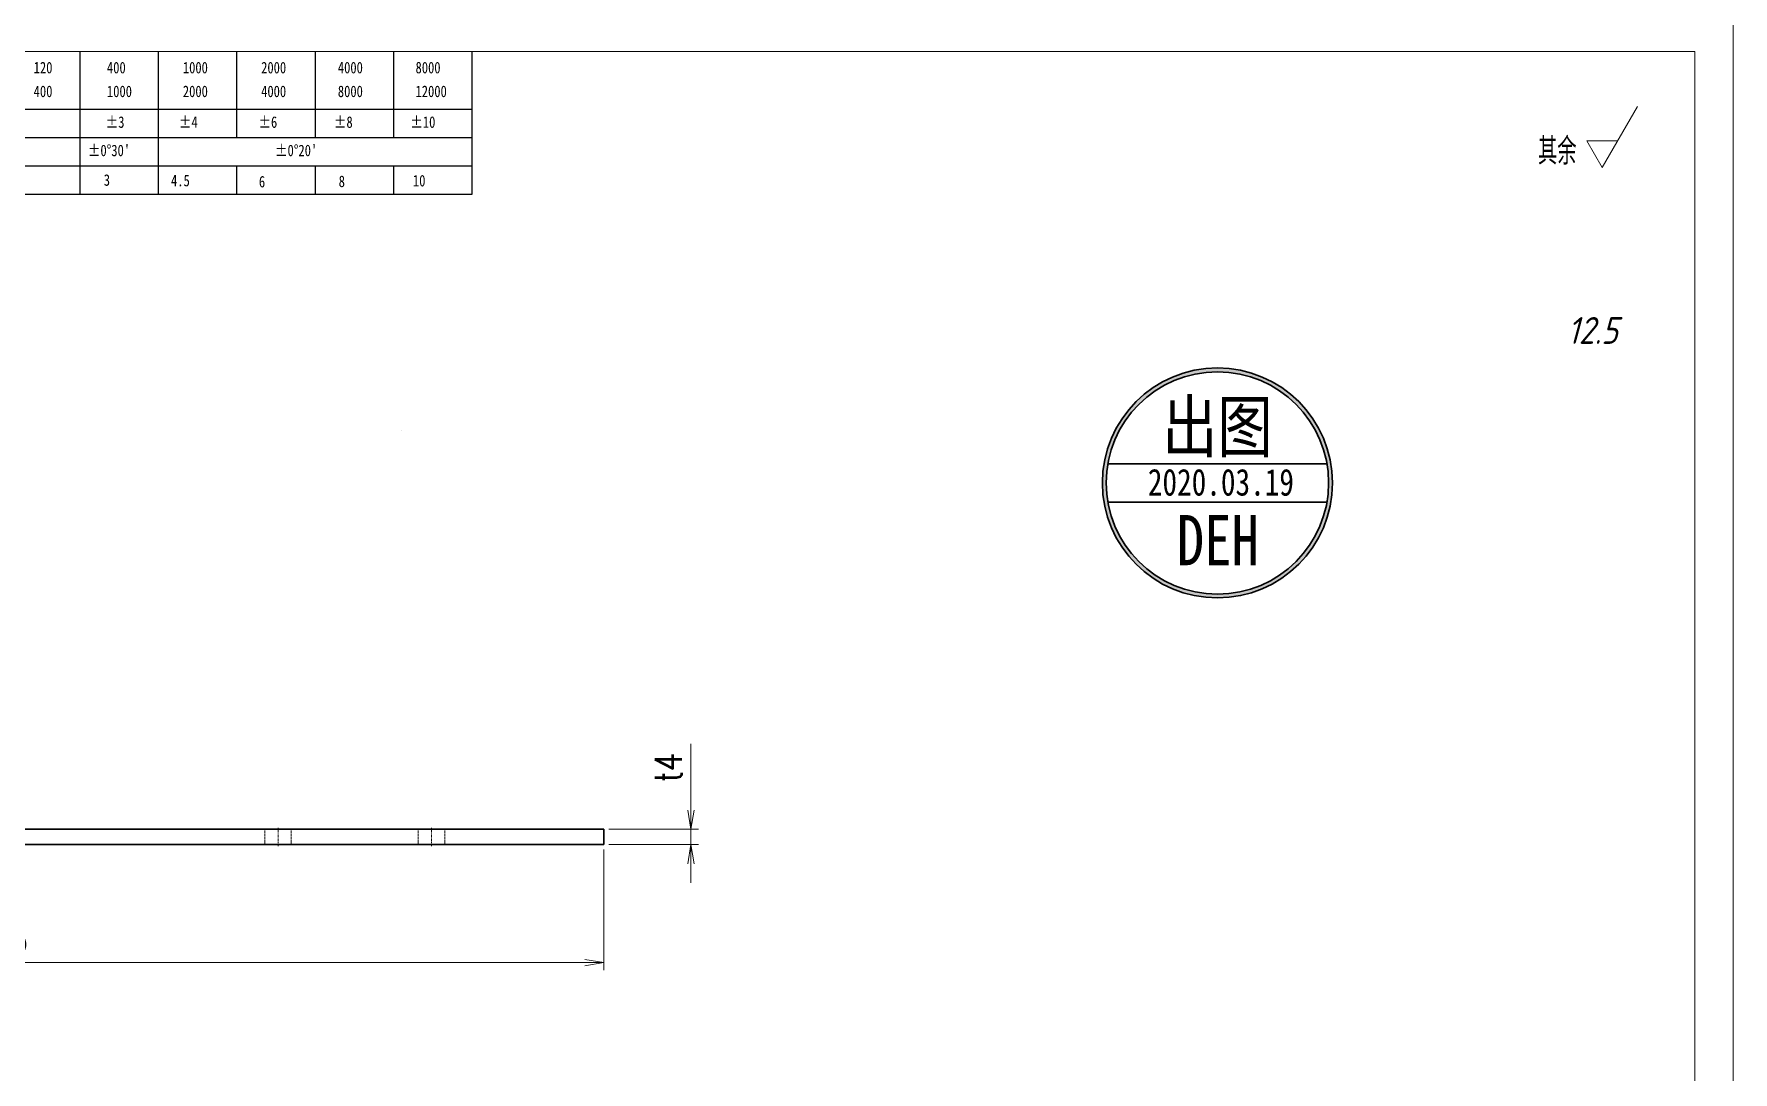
# Model space of a CAD drawing. Header units: millimetres. Extents: x -50043 to 104182, y -50696 to 36662.
# Drawn here: x -44676.1 to -44233, y 36090.1 to 36361 of the extents above; entities that cross this region are included whole.
import ezdxf
from ezdxf.enums import TextEntityAlignment as Align

# ---------------------------------------------------------------- set-up
doc = ezdxf.new("R2010")
doc.units = ezdxf.units.MM
doc.header["$LTSCALE"] = 0.5
for name, pattern in [('DASHDOT', [18.5, 12, -3, 0.5, -3]), ('DASHED', [15, 12, -3]), ('DOT2', [0.125, 0, -0.125])]:
    doc.linetypes.add(name, pattern=pattern)
for name, color, linetype, lineweight in [('印章专用-出图', 1, 'Continuous', 80), ('图框', 7, 'Continuous', 18), ('标注线', 3, 'Continuous', 18), ('细实线', 3, 'Continuous', 18)]:
    doc.layers.add(name, color=color, linetype=linetype, lineweight=lineweight)
doc.layers.add('图\\M+19E79\\M+195B6\\M+18E9A', color=7, linetype='Continuous')
doc.layers.add('打印', color=7, linetype='Continuous', lineweight=15, plot=False)
doc.layers.add('打印-禁用', color=7, linetype='Continuous', lineweight=15, plot=False)
doc.styles.add('DIM', font='romans.shx', dxfattribs={"width": 0.8, "bigfont": 'bigfont.shx'})
doc.styles.add('国标', font='simfang.ttf', dxfattribs={"width": 0.8})
doc.styles.add('机械长仿宋', font='gbenor.shx', dxfattribs={"height": 1, "bigfont": 'gbcbig.shx'})
doc.dimstyles.new('DEH 1-2$0', dxfattribs={"dimscale": 2, "dimtxt": 3.5, "dimasz": 2.5, "dimexe": 1, "dimexo": 0.625, "dimgap": 1.2, "dimtad": 1, "dimdsep": 46, "dimtxsty": 'DIM', "dimblk": 'OPEN', "dimcen": 0, "dimclrd": 8, "dimclre": 8, "dimclrt": 2, "dimazin": 2, "dimtfac": 0.5, "dimtmove": 0, "dimatfit": 3, "dimldrblk": 'OPEN', "dimfxl": 0, "dimtolj": 2, "dimlwd": 13, "dimlwe": 13, "dimarcsym": 0})

# ---------------------------------------------------------------- blocks, each defined once
blk = doc.blocks.new('GZDEH零件A3图框V01版')
at = {"layer": '图\\M+19E79\\M+195B6\\M+18E9A', "color": 9}
for p, q in [((3061.98, -1561.98), (3061.98, -1554.46)), ((3072.2, -1561.98), (3072.2, -1554.46)), ((3082.42, -1561.98), (3082.42, -1554.46)), ((3092.64, -1561.98), (3092.64, -1554.46)), ((3102.86, -1561.98), (3102.86, -1554.46)), ((3113.09, -1573.08), (3113.09, -1554.46)), ((2996.09, -1561.98), (3113.09, -1561.98)), ((3061.98, -1573.08), (3061.98, -1561.98)), ((3072.2, -1573.08), (3072.2, -1561.98)), ((3082.42, -1565.68), (3082.42, -1561.98)), ((3092.64, -1565.68), (3092.64, -1561.98)), ((3102.86, -1565.68), (3102.86, -1561.98)), ((2996.09, -1565.68), (3113.09, -1565.68)), ((2996.09, -1569.38), (3113.09, -1569.38)), ((3082.42, -1573.08), (3082.42, -1569.48)), ((3092.64, -1573.08), (3092.64, -1569.38)), ((3102.86, -1573.08), (3102.86, -1569.38)), ((2990.09, -1573.08), (3113.09, -1573.08))]:
    blk.add_line(p, q, dxfattribs=at)
at = {"layer": '图框', "linetype": 'Continuous'}
for p, q in [((3272.49, -1554.46), (2882.49, -1554.46)), ((3272.49, -1832.96), (3272.49, -1554.46))]:
    blk.add_line(p, q, dxfattribs=at)
at = {"layer": '打印-禁用', "linetype": 'Continuous'}
blk.add_line((3277.49, -1846.46), (3277.49, -1549.46), dxfattribs=at)
at = {"layer": '图\\M+19E79\\M+195B6\\M+18E9A', "color": 9, "style": '国标', "width": 0.8}
for s, p in [('120', (3055.91, -1557.31)), ('400', (3065.46, -1557.31)), ('1000', (3075.36, -1557.31)), ('2000', (3085.57, -1557.31)), ('4000', (3095.57, -1557.31)), ('8000', (3105.7, -1557.31)), ('400', (3055.91, -1560.41)), ('1000', (3065.46, -1560.41)), ('2000', (3075.36, -1560.41)), ('4000', (3085.57, -1560.41)), ('8000', (3095.57, -1560.41)), ('12000', (3105.7, -1560.41)), ('±3', (3065.3, -1564.42)), ('±4', (3074.85, -1564.42)), ('±6', (3085.22, -1564.42)), ('±8', (3095.06, -1564.42)), ('±10', (3105.02, -1564.42)), ("±0%%D30'", (3062.98, -1568.12)), ("±0%%D20'", (3087.38, -1568.12)), ('3', (3065.05, -1571.98)), ('4.5', (3073.82, -1572.05)), ('6', (3085.28, -1572.19)), ('8', (3095.68, -1572.15)), ('10', (3105.36, -1572.06))]:
    blk.add_text(s, height=1.5, dxfattribs=at).set_placement(p)
blk = doc.blocks.new('DEH A3')
at = {"layer": '图框'}
blk.add_blockref('GZDEH零件A3图框V01版', (-2857.49, 1846.46), dxfattribs=at)
blk = doc.blocks.new('FINISHER_TR')
at = {"layer": '标注线'}
for p, q in [((0, 0), (4.62, 8)), ((-2.02, 3.5), (0, 0)), ((2.02, 3.5), (-2.02, 3.5))]:
    blk.add_line(p, q, dxfattribs=at)
at = {"layer": '标注线', "color": 2, "style": '机械长仿宋', "oblique": 15}
blk.add_attdef('0.0', text='', height=3.5, dxfattribs=at).set_placement((2.03, -24.04), align=Align.BOTTOM_RIGHT)
blk = doc.blocks.new('其余12.5')
at = {"layer": '标注线'}
blk.add_blockref('FINISHER_TR', (0, 0), dxfattribs=at).add_auto_attribs({'0.0': '12.5'})
at = {"layer": '标注线', "color": 7, "linetype": 'DOT2', "style": '机械长仿宋'}
blk.add_text('其余', height=3.5, dxfattribs=at).set_placement((-8.38, 0.4))
blk = doc.blocks.new('_Open')
at = {"color": 0, "linetype": 'ByBlock', "lineweight": -2}
for p, q in [((-1, 0.167), (0, 0)), ((-1, -0.167), (0, 0)), ((0, 0), (-1, 0))]:
    blk.add_line(p, q, dxfattribs=at)
blk = doc.blocks.new('*D204')
at = {"layer": 'Defpoints', "color": 0, "transparency": 16777216}
for p in [(-44842.46, 36187.66), (-44527.46, 36149.45), (-44527.46, 36118.65)]:
    blk.add_point(p, dxfattribs=at)
at = {"layer": '标注线', "color": 8, "lineweight": 13, "transparency": 16777216}
for p, q in [((-44842.46, 36186.41), (-44842.46, 36116.65)), ((-44527.46, 36148.2), (-44527.46, 36116.65)), ((-44837.46, 36118.65), (-44532.46, 36118.65))]:
    blk.add_line(p, q, dxfattribs=at)
at = {"layer": '标注线', "color": 8, "lineweight": 13, "transparency": 16777216, "xscale": 5, "yscale": 5, "zscale": 5, "rotation": 180}
blk.add_blockref('_Open', (-44842.46, 36118.65), dxfattribs=at)
at = {"layer": '标注线', "color": 8, "lineweight": 13, "transparency": 16777216, "xscale": 5, "yscale": 5, "zscale": 5}
blk.add_blockref('_Open', (-44527.46, 36118.65), dxfattribs=at)
at = {"layer": '标注线', "color": 2, "transparency": 16777216, "insert": (-44684.96, 36124.55), "char_height": 7, "attachment_point": 5, "style": 'DIM'}
blk.add_mtext('\\A2;315', dxfattribs=at)
blk = doc.blocks.new('*D206')
at = {"layer": 'Defpoints', "color": 0, "transparency": 16777216}
for p in [(-44527.46, 36153.45), (-44504.78, 36153.45), (-44527.46, 36149.45)]:
    blk.add_point(p, dxfattribs=at)
at = {"layer": '标注线', "color": 8, "lineweight": 13, "transparency": 16777216}
for p, q in [((-44504.78, 36158.45), (-44504.78, 36175.72)), ((-44526.21, 36153.45), (-44502.78, 36153.45)), ((-44504.78, 36149.45), (-44504.78, 36153.45)), ((-44526.21, 36149.45), (-44502.78, 36149.45)), ((-44504.78, 36144.45), (-44504.78, 36139.45))]:
    blk.add_line(p, q, dxfattribs=at)
at = {"layer": '标注线', "color": 8, "lineweight": 13, "transparency": 16777216, "xscale": 5, "yscale": 5, "zscale": 5}
for p, rotation in [((-44504.78, 36153.45), 270), ((-44504.78, 36149.45), 90)]:
    blk.add_blockref('_Open', p, dxfattribs=dict(at, rotation=rotation))
at = {"layer": '标注线', "color": 2, "transparency": 16777216, "insert": (-44510.68, 36169.59), "char_height": 7, "attachment_point": 5, "rotation": 90, "style": 'DIM'}
blk.add_mtext('\\A2;{\\Fromans,bigfont|c134;t}4', dxfattribs=at)
blk = doc.blocks.new('出图章')
at = {"layer": '印章专用-出图'}
h = blk.add_hatch(color=256, dxfattribs=at)
h.paths.add_polyline_path([(15, 0, 1), (-15, 0, 1)])
h.paths.add_polyline_path([(14.5, 0, 1), (-14.5, 0, 1)], flags=16)
h.paths.add_polyline_path([(-7.31, -12.35), (7.41, -12.35), (7.41, -2.73), (-7.31, -2.73)], flags=8)
at = {"layer": '印章专用-出图', "lineweight": 35}
for p, q in [((-14.28, 2.5), (14.28, 2.5)), ((-14.28, -2.5), (14.28, -2.5))]:
    blk.add_line(p, q, dxfattribs=at)
for radius in [15, 14.5]:
    blk.add_circle((0, 0), radius, dxfattribs=at)
at = {"layer": '印章专用-出图', "color": 4, "style": '国标', "width": 0.8}
blk.add_text('DEH', height=6.562, dxfattribs=at).set_placement((0.05, -10.74), align=Align.CENTER)
at = {"layer": '印章专用-出图', "color": 3, "style": '国标', "width": 0.8}
blk.add_attdef('出图', text='', height=6.6, dxfattribs=at).set_placement((0, 7.35), align=Align.MIDDLE_CENTER)
at = {"layer": '印章专用-出图', "color": 2, "style": '国标', "width": 0.8}
blk.add_attdef('XXXX.XX.XX', text='', height=3.5, dxfattribs=at).set_placement((0.45, 0.1), align=Align.MIDDLE_CENTER)
blk = doc.blocks.new('YZ-CT')
at = {"layer": '印章专用-出图'}
blk.add_blockref('出图章', (0.63, 0), dxfattribs=at).add_auto_attribs({'出图': '出图', 'XXXX.XX.XX': '2020.03.19'})
blk = doc.blocks.new('CC')
at = {"layer": '印章专用-出图'}
blk.add_blockref('YZ-CT', (20009.41, -16878.05), dxfattribs=at)

msp = doc.modelspace()

# ---------------------------------------------------------------- linework, layer by layer
at = {"color": 7, "lineweight": 35}
for p, q in [((-44527.459, 36153.452), (-44836.059, 36153.452)), ((-44836.059, 36149.452), (-44527.459, 36149.452))]:
    msp.add_line(p, q, dxfattribs=at)
at = {"color": 1, "linetype": 'DASHED', "lineweight": 13, "ltscale": 0.1}
for p, q in [((-44615.915, 36149.452), (-44615.915, 36153.452)), ((-44615.915, 36149.452), (-44615.915, 36153.452)), ((-44609.003, 36149.452), (-44609.003, 36153.452)), ((-44609.003, 36149.452), (-44609.003, 36153.452)), ((-44575.915, 36149.452), (-44575.915, 36153.452)), ((-44575.915, 36149.452), (-44575.915, 36153.452)), ((-44569.003, 36149.452), (-44569.003, 36153.452)), ((-44569.003, 36149.452), (-44569.003, 36153.452))]:
    msp.add_line(p, q, dxfattribs=at)
at = {"color": 2, "linetype": 'DASHDOT', "lineweight": 13, "ltscale": 0.12}
for p, q in [((-44612.459, 36149.052), (-44612.459, 36153.852)), ((-44572.459, 36149.052), (-44572.459, 36153.852))]:
    msp.add_line(p, q, dxfattribs=at)
at = {"color": 7, "lineweight": 35, "ltscale": 0.1}
msp.add_line((-44527.459, 36149.452), (-44527.459, 36153.452), dxfattribs=at)
at = {"layer": '打印'}
msp.add_lwpolyline([(-45073.026, 36366.417), (-44233.026, 36366.417), (-44233.026, 35772.417), (-45073.026, 35772.417)], close=True, dxfattribs=at)
at = {"layer": '细实线', "ltscale": 2.48512e-05}
msp.add_line((-44580.189, 36257.467), (-44580.188, 36257.465), dxfattribs=at)

# ---------------------------------------------------------------- block references
at = {"layer": '图框', "xscale": 2, "yscale": 2, "zscale": 2}
msp.add_blockref('DEH A3', (-45073.026, 35772.417), dxfattribs=at)
at = {"layer": '标注线', "xscale": 2, "yscale": 2, "zscale": 2}
for name, p in [('其余12.5', (-44267.139, 36326.103)), ('CC', (-84387.561, 69999.929))]:
    msp.add_blockref(name, p, dxfattribs=at)

# ---------------------------------------------------------------- dimensions: what is measured, and where the dimension line sits
at = {"layer": '标注线'}
dim = msp.add_linear_dim(base=(-44527.459, 36118.646), p1=(-44842.459, 36187.663), p2=(-44527.459, 36149.452), dimstyle='DEH 1-2$0', dxfattribs=at)
dim.commit()
dim.dimension.update_dxf_attribs({"geometry": '*D204', "text_midpoint": (-44684.959, 36124.546)})
dim = msp.add_linear_dim(base=(-44504.776, 36153.452), p1=(-44527.459, 36149.452), p2=(-44527.459, 36153.452), angle=90, text='{\\Fromans,bigfont|c134;t}<>', dimstyle='DEH 1-2$0', dxfattribs=at)
dim.commit()
dim.dimension.update_dxf_attribs({"geometry": '*D206', "text_midpoint": (-44510.676, 36169.585)})

doc.saveas('drawing.dxf')
